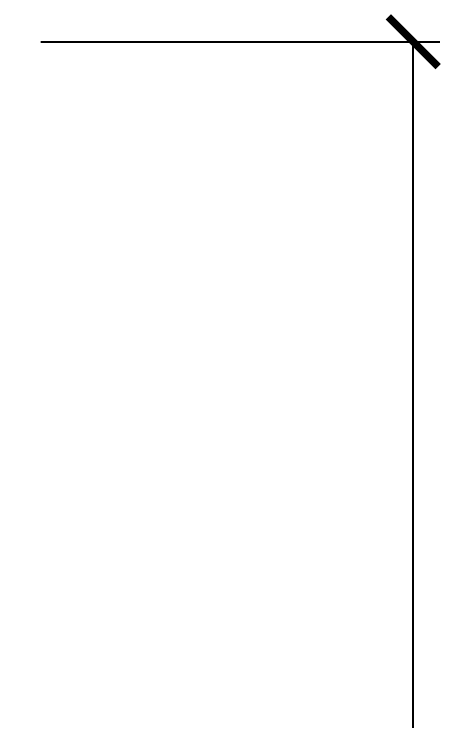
# Model space of a CAD drawing. Header units: millimetres. Extents: x 6 to 539, y 41 to 182.
# Drawn here: x 120.16 to 128.71, y 131.05 to 145.22 of the extents above; entities that cross this region are included whole.
import ezdxf

# ---------------------------------------------------------------- set-up
doc = ezdxf.new("R2010")
doc.units = ezdxf.units.MM
doc.layers.add('DIMENSIONS', color=7, linetype='CONTINUOUS', lineweight=18)
doc.styles.add('CJK', font='Arial Unicode.ttf')
doc.styles.add('OpenSansCondensed-Light', font='OpenSansCondensed-Light.ttf')
doc.dimstyles.new('EZDXF', dxfattribs={"dimtxt": 0.25, "dimasz": 0.175, "dimexe": 0.375, "dimexo": 0.125, "dimgap": 0.1, "dimtad": 1, "dimlfac": 100, "dimzin": 12, "dimdsep": 46, "dimtxsty": 'OpenSansCondensed-Light', "dimblk": 'ARCHTICK', "dimcen": 2.5, "dimazin": 3, "dimtfac": 0.5, "dimtmove": 2, "dimatfit": 3})

# ---------------------------------------------------------------- blocks, each defined once
blk = doc.blocks.new('_ARCHTICK')
at = {"color": 0, "linetype": 'BYBLOCK', "const_width": 0.15}
blk.add_lwpolyline([(-0.5, -0.5), (0.5, 0.5)], dxfattribs=at)

msp = doc.modelspace()

# ---------------------------------------------------------------- dimensions: what is measured, and where the dimension line sits
at = {"layer": 'DIMENSIONS'}
msp.add_linear_dim(base=(128.15737, 108.66667), p1=(120.15737, 108.66667), p2=(120.15737, 144.66667), angle=90, dimstyle='EZDXF', override={"dimtxt": 1.733333, "dimasz": 1, "dimexe": 0.533333, "dimexo": 0.533333, "dimgap": 0.666667, "dimdec": 4, "dimlfac": 1, "dimzin": 8, "dimtxsty": 'CJK', "dimclrd": 7, "dimclre": 7, "dimclrt": 7}, dxfattribs=at).render()

doc.saveas('drawing.dxf')
